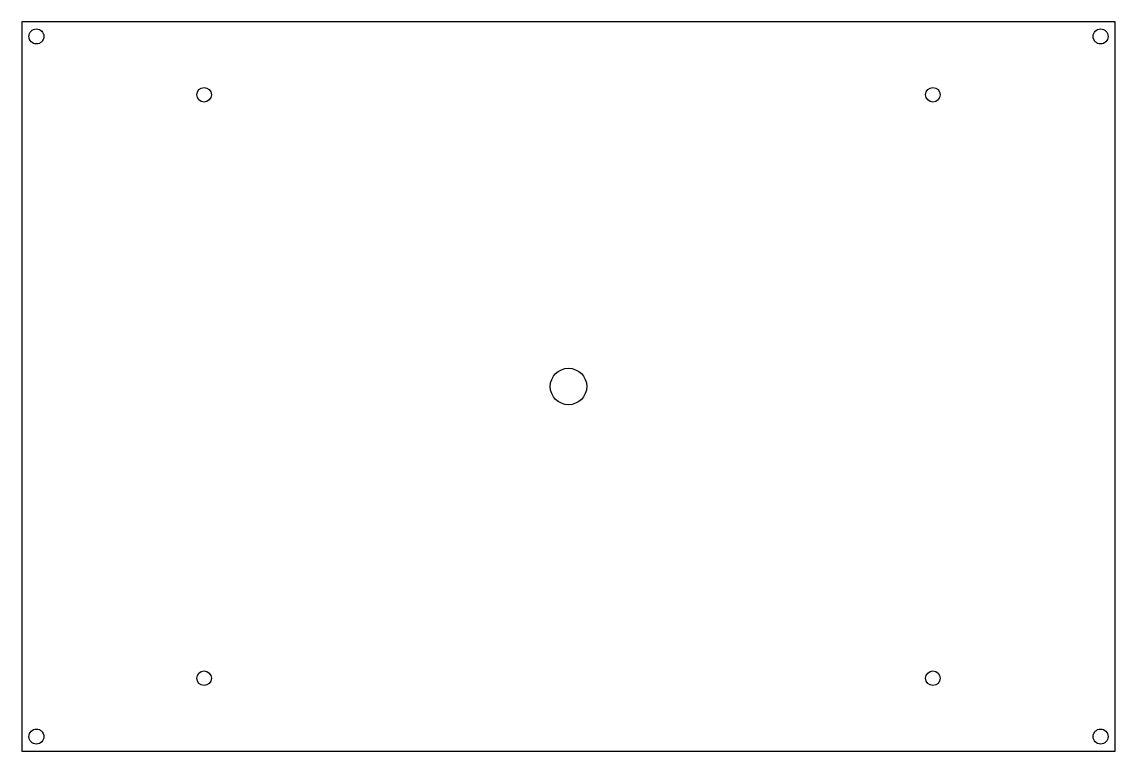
# Model space of a CAD drawing. Header units: millimetres. Extents: x -150 to 150, y -100 to 100.
import ezdxf

# ---------------------------------------------------------------- set-up
doc = ezdxf.new("R2010")
doc.units = ezdxf.units.MM

msp = doc.modelspace()

# ---------------------------------------------------------------- linework, layer by layer
at = {"color": 7, "linetype": 'Continuous', "lineweight": 25}
for p, q in [((150, 100), (-150, 100)), ((-150, 100), (-150, -100)), ((150, -100), (150, 100)), ((-150, -100), (150, -100))]:
    msp.add_line(p, q, dxfattribs=at)
for centre, radius in [((-146, 96), 2.05), ((146, 96), 2.05), ((-100, 80), 2), ((100, 80), 2), ((0, 0), 5), ((-100, -80), 2), ((100, -80), 2), ((-146, -96), 2.05), ((146, -96), 2.05)]:
    msp.add_circle(centre, radius, dxfattribs=at)

doc.saveas('drawing.dxf')
